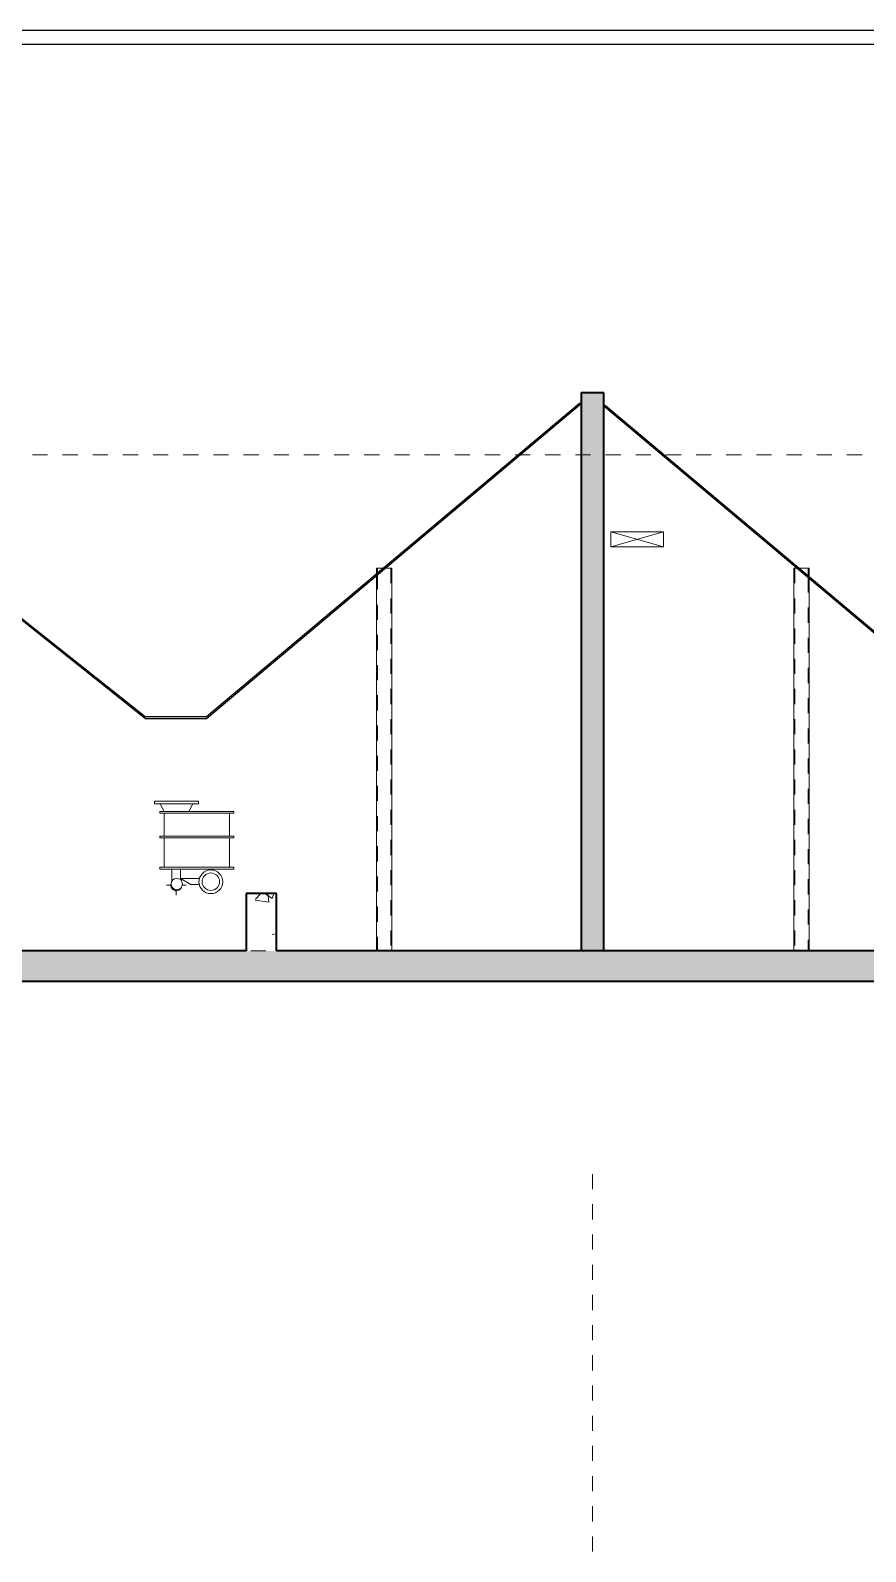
# Model space of a CAD drawing. Header units: metres. Extents: x -3 to 141, y -7 to 15.
# Drawn here: x 124.45 to 129.99, y -7.26 to 2.81 of the extents above; entities that cross this region are included whole.
import ezdxf

# ---------------------------------------------------------------- set-up
doc = ezdxf.new("R2010")
doc.units = ezdxf.units.M
for name, pattern in [('Centre', [0.03175, 0.00635, -0.00475, 0.0159, -0.00475]), ('Grid Line', [0.022225, 0.0127, -0.003175, 0.003175, -0.003175]), ('Hidden', [0.007144, 0.004763, -0.002381])]:
    doc.linetypes.add(name, pattern=pattern)
for name, color, linetype, lineweight in [('A-FLOR', 7, 'Continuous', 9), ('A-FLOR-LEVL', 7, 'Continuous', 9), ('A-FLOR-PATT', 7, 'Continuous', 35), ('A-GENM', 7, 'Continuous', 9), ('A-WALL-PATT', 7, 'Continuous', 35), ('I-WALL', 7, 'Continuous', 9), ('M-EQPM', 7, 'Continuous', 9), ('P-PIPE', 7, 'Continuous', 9), ('P-PIPE-CNTR', 7, 'Continuous', 9), ('S-BEAM', 7, 'Continuous', 9), ('S-COLS', 7, 'Continuous', 9), ('S-GRID', 7, 'Continuous', 9)]:
    doc.layers.add(name, color=color, linetype=linetype, lineweight=lineweight)
doc.layers.add('E-CABL-TRAY-ANNO', color=7, linetype='Continuous', lineweight=9, true_color=0x007f00)

# ---------------------------------------------------------------- blocks, each defined once
blk = doc.blocks.new('Generic Models 1 - Generic Models 1-2589847-Sección 01')
at = {"layer": 'A-GENM', "lineweight": 25}
for p, q in [((1.201, 2.812), (1.051, 2.722)), ((1.051, 2.722), (12.225, 2.722)), ((12.075, 2.812), (1.201, 2.812)), ((12.225, 2.722), (12.075, 2.812))]:
    blk.add_line(p, q, dxfattribs=at)
blk = doc.blocks.new('M_Estanque Alimentación-2 - M_Estanque Alimentación-2-3172306-Sección 01')
at = {"layer": 'A-GENM', "lineweight": 25}
for p, q in [((1.063, 0.342), (1.057, 0.342)), ((1.057, 0.342), (3.678, -1.745)), ((3.676, -1.735), (1.063, 0.342)), ((4.083, -1.745), (6.567, 0.342)), ((6.557, 0.342), (4.084, -1.735)), ((6.567, 0.342), (6.557, 0.342)), ((4.084, -1.735), (3.676, -1.735)), ((3.678, -1.745), (4.083, -1.745))]:
    blk.add_line(p, q, dxfattribs=at)
blk = doc.blocks.new('M_Estanque Alimentación-3 - M_Estanque Alimentación-3-2957581-Sección 01')
at = {"layer": 'A-GENM', "lineweight": 25}
for p, q in [((6.728, 0.326), (6.718, 0.326)), ((6.718, 0.326), (9.22, -1.775)), ((9.219, -1.766), (6.728, 0.326)), ((12.222, 0.326), (10.462, -1.073)), ((10.471, -1.073), (12.229, 0.326)), ((12.229, 0.326), (12.222, 0.326)), ((10.472, -1.073), (10.34, -1.836)), ((10.345, -1.868), (10.482, -1.073)), ((10.462, -1.073), (10.471, -1.073)), ((10.482, -1.073), (10.472, -1.073)), ((9.589, -1.775), (10.003, -1.445)), ((10.002, -1.439), (9.591, -1.766)), ((10, -1.43), (9.992, -1.436)), ((9.992, -1.436), (10.079, -1.868)), ((10.083, -1.836), (10, -1.43)), ((10.003, -1.445), (10.002, -1.439)), ((9.591, -1.766), (9.219, -1.766)), ((9.22, -1.775), (9.589, -1.775)), ((10.079, -1.868), (10.345, -1.868)), ((10.34, -1.836), (10.083, -1.836))]:
    blk.add_line(p, q, dxfattribs=at)
at = {"layer": 'A-GENM', "color": 8, "true_color": 0x808080}
for p, q in [((10, -1.43), (10.454, -1.073)), ((10.002, -1.439), (10.462, -1.073)), ((10.471, -1.073), (10.003, -1.445)), ((10.454, -1.073), (10.462, -1.073)), ((10.471, -1.073), (10.472, -1.073))]:
    blk.add_line(p, q, dxfattribs=at)
blk = doc.blocks.new('M_Equipo Salida estanque - M_Equipo Salida estanque-2986993-Sección 01')
at = {"layer": 'M-EQPM'}
for p, q in [((9.542, -2.35), (9.25, -2.35)), ((9.25, -2.35), (9.25, -2.368)), ((9.25, -2.368), (9.542, -2.368)), ((9.285, -2.418), (9.285, -2.429)), ((9.313, -2.418), (9.285, -2.418)), ((9.505, -2.368), (9.287, -2.368)), ((9.287, -2.368), (9.314, -2.418)), ((9.314, -2.418), (9.334, -2.418)), ((9.776, -2.418), (9.334, -2.418)), ((9.478, -2.418), (9.505, -2.368)), ((9.542, -2.368), (9.542, -2.35)), ((9.776, -2.429), (9.776, -2.418)), ((9.776, -2.429), (9.285, -2.429)), ((9.314, -2.429), (9.314, -2.581)), ((9.747, -2.581), (9.747, -2.429)), ((9.285, -2.581), (9.285, -2.593)), ((9.776, -2.581), (9.285, -2.581)), ((9.776, -2.593), (9.285, -2.593)), ((9.314, -2.593), (9.314, -2.787)), ((9.747, -2.787), (9.747, -2.593)), ((9.776, -2.593), (9.776, -2.581)), ((9.285, -2.787), (9.285, -2.799)), ((9.776, -2.787), (9.285, -2.787)), ((9.776, -2.799), (9.285, -2.799)), ((9.422, -2.799), (9.422, -2.861)), ((9.639, -2.808), (9.639, -2.799)), ((9.776, -2.799), (9.776, -2.787)), ((9.422, -2.861), (9.492, -2.902)), ((9.549, -2.861), (9.422, -2.861)), ((9.549, -2.902), (9.492, -2.902))]:
    blk.add_line(p, q, dxfattribs=at)
at = {"layer": 'M-EQPM', "flags": 128}
for points in [[(9.365, -2.799), (9.365, -2.8), (9.365, -2.804), (9.365, -2.808), (9.365, -2.812), (9.365, -2.816), (9.365, -2.82), (9.365, -2.824), (9.365, -2.827), (9.365, -2.831), (9.365, -2.835), (9.365, -2.838), (9.365, -2.842), (9.365, -2.845), (9.365, -2.849), (9.365, -2.852), (9.365, -2.855), (9.365, -2.858), (9.365, -2.861), (9.365, -2.864), (9.365, -2.867), (9.365, -2.87), (9.365, -2.872), (9.365, -2.874), (9.365, -2.877), (9.365, -2.879)], [(9.43, -2.879), (9.43, -2.877), (9.43, -2.875), (9.43, -2.873), (9.43, -2.87), (9.43, -2.868), (9.43, -2.866)]]:
    blk.add_lwpolyline(points, dxfattribs=at)
at = {"layer": 'M-EQPM'}
for centre, radius, start, end in [((9.624, -2.883), 0.0787, 90, 270), ((9.624, -2.883), 0.0787, 270, 90), ((9.398, -2.898), 0.0376, 90, 270), ((9.398, -2.898), 0.0376, 270, 90), ((9.624, -2.883), 0.0579, 90, 270), ((9.624, -2.883), 0.0579, 270, 90)]:
    blk.add_arc(centre, radius, start, end, dxfattribs=at)
blk = doc.blocks.new('FCA_N_Columna de acero - 100x100mm-2958316-Sección 01')
at = {"layer": 'S-COLS'}
for p, q in [((7.978, -0.75), (7.978, -3.285)), ((7.978, -0.75), (7.99, -0.75)), ((8, -0.75), (7.99, -0.75)), ((8.066, -0.75), (8.01, -0.75)), ((8.066, -0.75), (8.078, -0.75)), ((8.078, -0.807), (8.078, -0.75)), ((8.078, -3.285), (8.078, -0.816))]:
    blk.add_line(p, q, dxfattribs=at)
at = {"layer": 'S-COLS', "linetype": 'Hidden'}
for p, q in [((7.984, -0.75), (7.984, -3.285)), ((8.072, -0.75), (8.072, -0.802)), ((8.072, -0.811), (8.072, -3.285))]:
    blk.add_line(p, q, dxfattribs=at)
blk = doc.blocks.new('FCA_N_Columna de acero - 100x100mm-V36-Sección 01')
at = {"layer": 'S-COLS'}
for p, q in [((5.211, -0.75), (5.211, -0.789)), ((5.211, -0.75), (5.223, -0.75)), ((5.211, -0.797), (5.211, -3.285)), ((5.257, -0.75), (5.223, -0.75)), ((5.299, -0.75), (5.267, -0.75)), ((5.299, -0.75), (5.311, -0.75)), ((5.311, -3.285), (5.311, -0.75))]:
    blk.add_line(p, q, dxfattribs=at)
at = {"layer": 'S-COLS', "linetype": 'Hidden'}
for p, q in [((5.217, -0.75), (5.217, -0.784)), ((5.217, -0.792), (5.217, -3.285)), ((5.305, -0.75), (5.305, -3.285))]:
    blk.add_line(p, q, dxfattribs=at)

msp = doc.modelspace()

# ---------------------------------------------------------------- hatches: boundary and pattern name
at = {"layer": 'A-FLOR-PATT', "lineweight": 9, "true_color": 0x9a9a9a}
msp.add_hatch(color=253, dxfattribs=at).paths.add_polyline_path([(128.011, -3.485), (134.688, -3.485), (134.688, -3.285), (121.659, -3.285), (121.659, -3.485), (126.001, -3.485)])
at = {"layer": 'A-WALL-PATT', "lineweight": 9, "true_color": 0x9a9a9a}
msp.add_hatch(color=253, dxfattribs=at).paths.add_polyline_path([(128.103, -3.285), (128.253, -3.285), (128.253, 0.411), (128.103, 0.411), (128.103, -2.043)])
at = {"layer": 'S-BEAM'}
h = msp.add_hatch(dxfattribs=at)
h.set_pattern_fill('FP_5', color=256, style=0, pattern_type=2)
h.set_pattern_definition([(50, (125.9475, 5.947), (0.728738, -0.06376), [0.0762, -0.8382]), (355, (125.9475, 5.947), (-0.14097, 0.764224), [0.06096, -0.67056]), (100.451, (126.0085, 5.942), (0.58777, 0.70047), [0.06476, -0.71236]), (46.184, (125.9475, 6.15), (1.08431, -0.168175), [0.1143, -1.257]), (96.636, (126.0385, 6.136), (0.94999, 0.98975), [0.09714, -1.069]), (351.184, (125.9475, 6.15), (0.94969, 0.99015), [0.09144, -1.006]), (21, (126.0495, 6.099), (0.606457, -0.409065), [0.0762, -0.8382]), (326, (126.0495, 6.099), (0.24721, 0.73675), [0.06096, -0.67056]), (71.451, (126.0995, 6.065), (0.85367, 0.32769), [0.06476, -0.71236]), (37.5, (125.9475, 5.947), (0.012355, 0.338224), [0.03353, -0.6289, 0.03353, -0.64719, -0.6731]), (37.5, (125.9475, 5.947), (0.012355, 0.338224), [-1.343, 0.03353, -0.63957]), (7.5, (125.9475, 5.947), (0.267281, 0.400725), [0.03353, -0.35458, 0.03353, -0.61366, -0.25654]), (7.5, (125.9475, 5.947), (0.267281, 0.400725), [-1.035, 0.03353, -0.22301]), (327.5, (125.7215, 5.947), (0.542363, -0.022921), [0.03353, -0.22047, 0.03353, -0.75895, -1.052]), (327.5, (125.7215, 5.947), (0.542363, -0.022921), [-1.046, 0.03353, -1.018]), (317.5, (125.6195, 5.947), (0.592516, 0.101701), [0.03353, -0.29667, 0.03353, -0.49276, -0.74676]), (317.5, (125.6195, 5.947), (0.592516, 0.101701), [-0.85649, 0.03353, -0.71323])])
h.paths.add_polyline_path([(126.001, -3.285), (126.083, -3.285), (126.083, -2.905), (125.883, -2.905), (125.883, -3.285)])

# ---------------------------------------------------------------- linework, layer by layer
at = {"layer": 'A-FLOR', "lineweight": 35}
for p, q in [((125.883, -3.285), (123.877, -3.285)), ((130.216, -3.285), (126.083, -3.285)), ((121.659, -3.485), (134.688, -3.485))]:
    msp.add_line(p, q, dxfattribs=at)
at = {"layer": 'A-FLOR-LEVL', "color": 253, "linetype": 'Centre', "true_color": 0xaaaaaa}
for p, q in [((118.665, 2.812), (138.613, 2.812)), ((118.665, 0), (138.613, 0)), ((138.613, -3.285), (118.665, -3.285))]:
    msp.add_line(p, q, dxfattribs=at)
at = {"layer": 'E-CABL-TRAY-ANNO'}
for p, q in [((128.3, -0.608), (128.3, -0.508)), ((128.3, -0.508), (128.65, -0.508)), ((128.3, -0.508), (128.65, -0.608)), ((128.65, -0.508), (128.3, -0.608)), ((128.65, -0.508), (128.65, -0.608)), ((128.65, -0.608), (128.3, -0.608))]:
    msp.add_line(p, q, dxfattribs=at)
at = {"layer": 'I-WALL', "lineweight": 35}
for p, q in [((128.103, 0.411), (128.103, -3.285)), ((128.253, 0.411), (128.103, 0.411)), ((128.253, -3.285), (128.253, 0.411))]:
    msp.add_line(p, q, dxfattribs=at)
at = {"layer": 'P-PIPE', "color": 96, "true_color": 0x007f00}
for centre, radius, start, end in [((125.419, -2.85), 0.0365, 168.096, 180), ((125.419, -2.85), 0.0365, 180, 338.4111), ((125.419, -2.869), 0.0183, 197.6674, 270)]:
    msp.add_arc(centre, radius, start, end, dxfattribs=at)
at = {"layer": 'P-PIPE-CNTR'}
for p, q in [((125.354, -2.85), (125.386, -2.85)), ((125.419, -2.915), (125.419, -2.878)), ((125.457, -2.85), (125.484, -2.85))]:
    msp.add_line(p, q, dxfattribs=at)
at = {"layer": 'S-BEAM', "lineweight": 35}
for p, q in [((126.083, -2.905), (125.883, -2.905)), ((125.883, -2.905), (125.883, -3.285)), ((126.083, -3.285), (126.083, -2.905))]:
    msp.add_line(p, q, dxfattribs=at)
at = {"layer": 'S-GRID', "color": 254, "linetype": 'Grid Line', "true_color": 0xd4d4d4}
msp.add_line((128.178, -7.264), (128.178, -4.764), dxfattribs=at)

# ---------------------------------------------------------------- block references
at = {"layer": 'A-GENM', "color": 8, "true_color": 0x808080}
for name in ['Generic Models 1 - Generic Models 1-2589847-Sección 01', 'M_Estanque Alimentación-2 - M_Estanque Alimentación-2-3172306-Sección 01', 'M_Estanque Alimentación-3 - M_Estanque Alimentación-3-2957581-Sección 01']:
    msp.add_blockref(name, (121.536, 0), dxfattribs=at)
at = {"layer": 'M-EQPM'}
msp.add_blockref('M_Equipo Salida estanque - M_Equipo Salida estanque-2986993-Sección 01', (116.024, 0.056), dxfattribs=at)
at = {"layer": 'S-COLS'}
for name in ['FCA_N_Columna de acero - 100x100mm-V36-Sección 01', 'FCA_N_Columna de acero - 100x100mm-2958316-Sección 01']:
    msp.add_blockref(name, (121.536, 0), dxfattribs=at)

doc.saveas('drawing.dxf')
